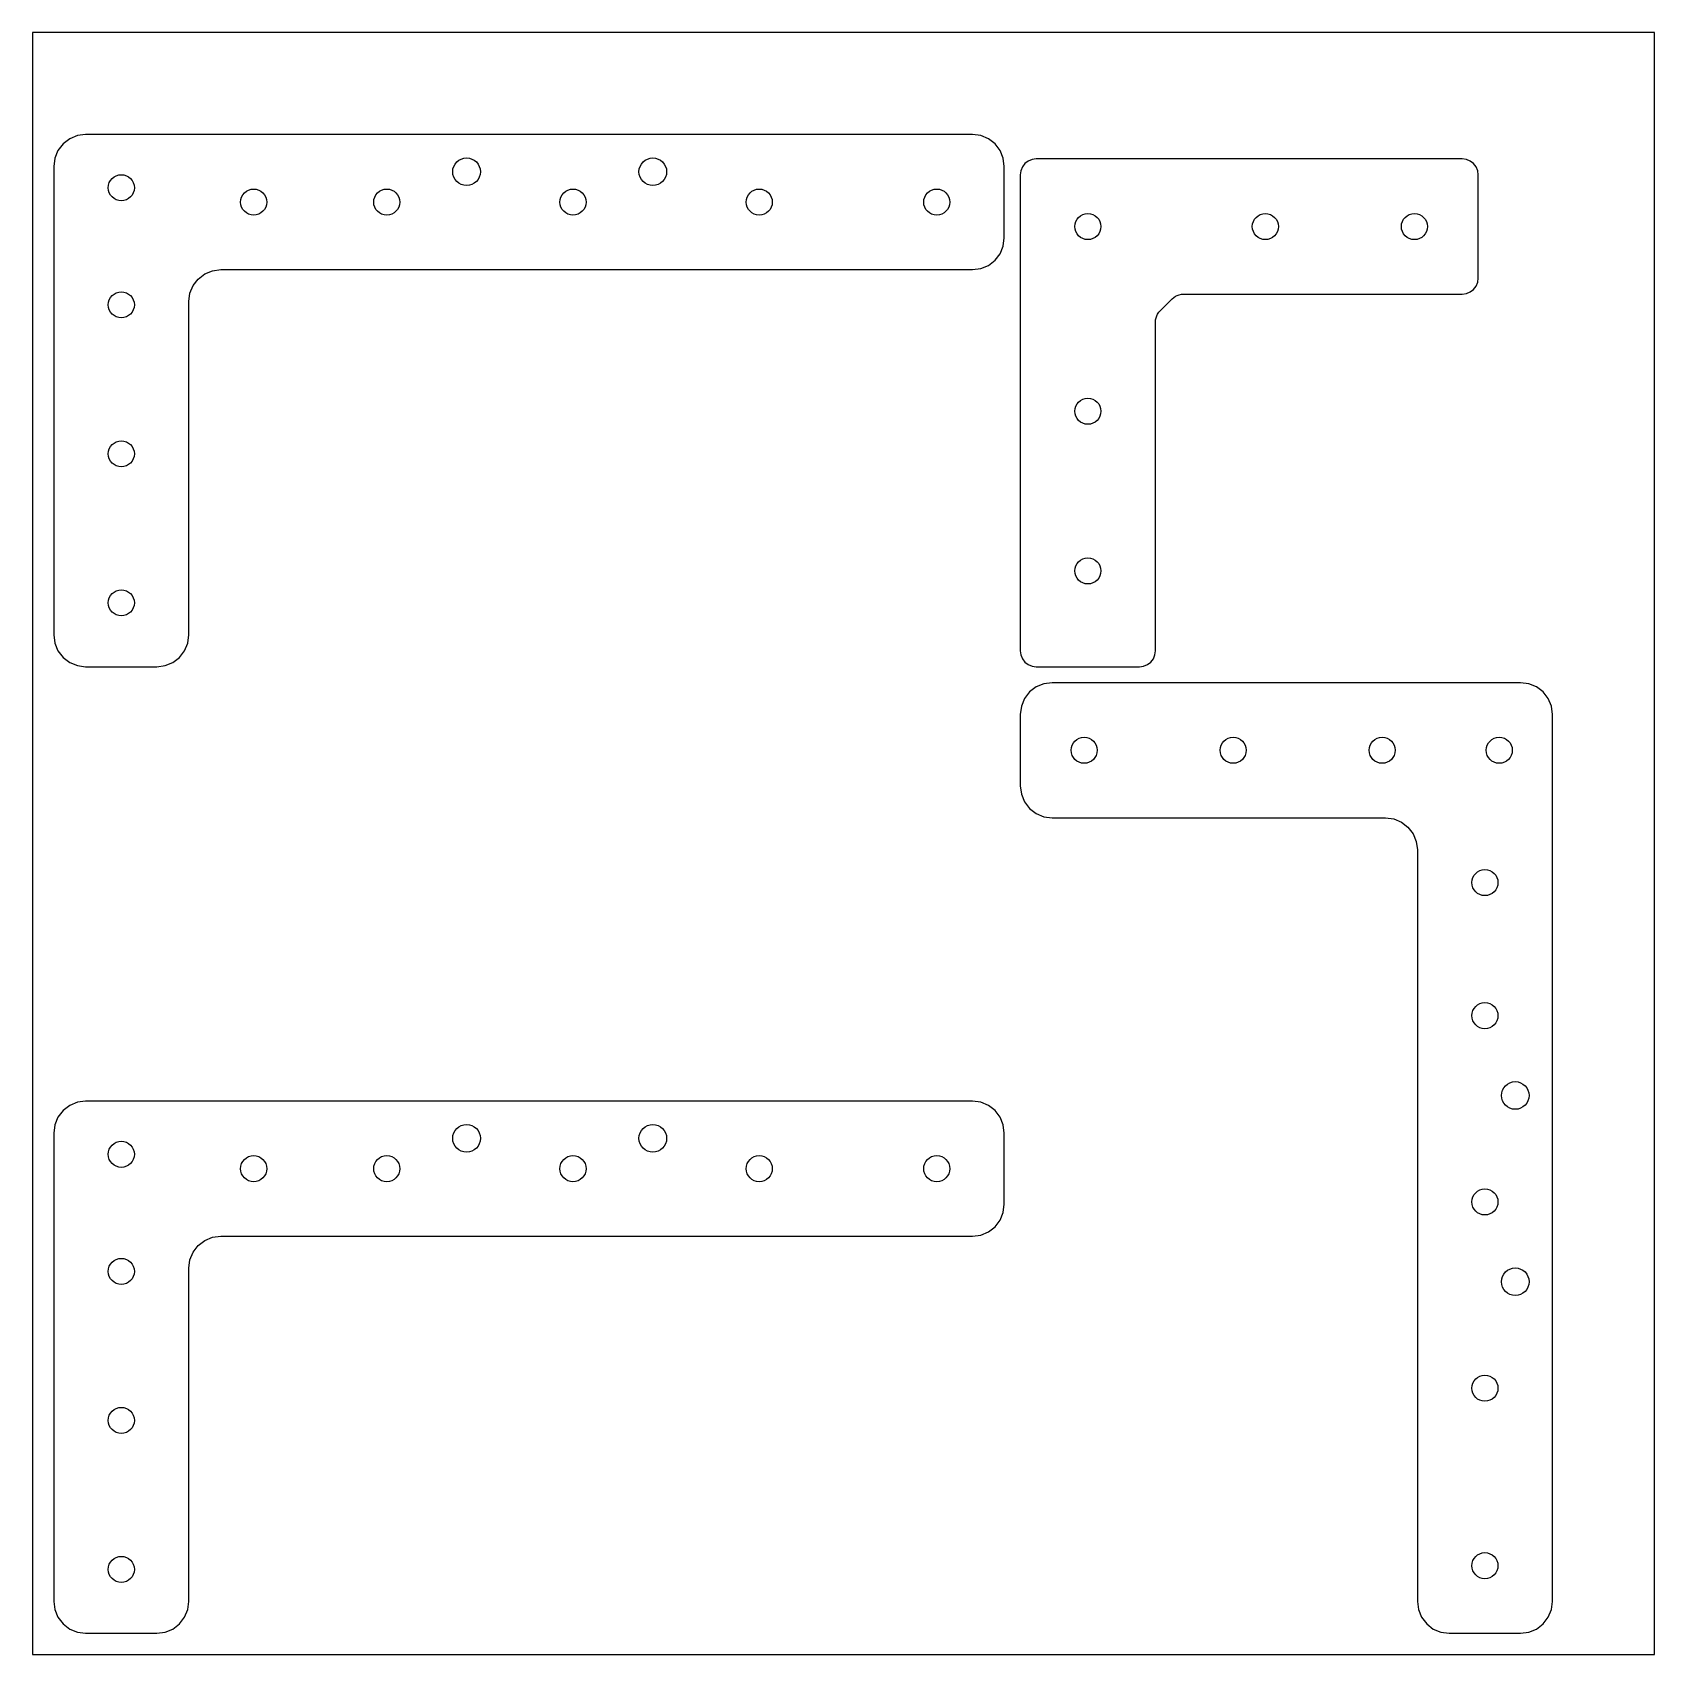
# Model space of a CAD drawing. Header units: millimetres. Extents: x 0 to 305, y 0 to 305.
import ezdxf

# ---------------------------------------------------------------- set-up
doc = ezdxf.new("R2010")
doc.units = ezdxf.units.MM

msp = doc.modelspace()

# ---------------------------------------------------------------- linework, layer by layer
at = {"layer": 'CUT'}
for points in [[(176.62, 260.23), (178.18, 260.43), (179.62, 261.03), (180.87, 261.98), (181.82, 263.23), (182.42, 264.67), (182.62, 266.23), (182.62, 279.62), (182.42, 281.18), (181.82, 282.62), (180.87, 283.87), (179.62, 284.82), (178.18, 285.42), (176.62, 285.62), (10, 285.62), (8.45, 285.42), (7, 284.82), (5.76, 283.87), (4.8, 282.62), (4.2, 281.18), (4, 279.62), (4, 191.62), (4.2, 190.07), (4.8, 188.62), (5.76, 187.38), (7, 186.43), (8.45, 185.83), (10, 185.62), (23.4, 185.62), (24.95, 185.83), (26.4, 186.43), (27.64, 187.38), (28.6, 188.62), (29.2, 190.07), (29.4, 191.62), (29.4, 254.22), (29.6, 255.78), (30.2, 257.23), (31.16, 258.47), (32.4, 259.42), (33.85, 260.02), (35.4, 260.23)], [(185.62, 188.62), (185.73, 187.85), (186.03, 187.12), (186.5, 186.5), (187.12, 186.03), (187.85, 185.73), (188.62, 185.62), (208.02, 185.62), (208.8, 185.73), (209.52, 186.03), (210.15, 186.5), (210.62, 187.12), (210.92, 187.85), (211.02, 188.62), (211.02, 250.38), (211.05, 250.77), (211.13, 251.16), (211.25, 251.53), (211.43, 251.88), (211.64, 252.21), (211.9, 252.5), (214.15, 254.75), (214.44, 255.01), (214.77, 255.22), (215.12, 255.4), (215.49, 255.52), (215.88, 255.6), (216.27, 255.62), (268.67, 255.62), (269.45, 255.73), (270.17, 256.03), (270.8, 256.5), (271.27, 257.12), (271.57, 257.85), (271.67, 258.62), (271.67, 278.02), (271.57, 278.8), (271.27, 279.52), (270.8, 280.15), (270.17, 280.62), (269.45, 280.92), (268.67, 281.02), (188.62, 281.02), (187.85, 280.92), (187.12, 280.62), (186.5, 280.15), (186.03, 279.52), (185.73, 278.8), (185.62, 278.02)], [(260.23, 10), (260.43, 8.45), (261.03, 7), (261.98, 5.76), (263.23, 4.8), (264.67, 4.2), (266.23, 4), (279.62, 4), (281.18, 4.2), (282.62, 4.8), (283.87, 5.76), (284.82, 7), (285.42, 8.45), (285.62, 10), (285.62, 176.62), (285.42, 178.18), (284.82, 179.62), (283.87, 180.87), (282.62, 181.82), (281.18, 182.42), (279.62, 182.62), (191.62, 182.62), (190.07, 182.42), (188.62, 181.82), (187.38, 180.87), (186.43, 179.62), (185.83, 178.18), (185.62, 176.62), (185.62, 163.22), (185.83, 161.67), (186.43, 160.22), (187.38, 158.98), (188.62, 158.03), (190.07, 157.43), (191.62, 157.22), (254.22, 157.22), (255.78, 157.02), (257.23, 156.42), (258.47, 155.47), (259.42, 154.22), (260.02, 152.78), (260.23, 151.22)], [(176.62, 78.6), (178.18, 78.8), (179.62, 79.4), (180.87, 80.36), (181.82, 81.6), (182.42, 83.05), (182.62, 84.6), (182.62, 98), (182.42, 99.55), (181.82, 101), (180.87, 102.24), (179.62, 103.2), (178.18, 103.8), (176.62, 104), (10, 104), (8.45, 103.8), (7, 103.2), (5.76, 102.24), (4.8, 101), (4.2, 99.55), (4, 98), (4, 10), (4.2, 8.45), (4.8, 7), (5.76, 5.76), (7, 4.8), (8.45, 4.2), (10, 4), (23.4, 4), (24.95, 4.2), (26.4, 4.8), (27.64, 5.76), (28.6, 7), (29.2, 8.45), (29.4, 10), (29.4, 72.6), (29.6, 74.15), (30.2, 75.6), (31.16, 76.84), (32.4, 77.8), (33.85, 78.4), (35.4, 78.6)]]:
    msp.add_lwpolyline(points, close=True, dxfattribs=at)
for centre, radius in [((81.57, 278.62), 2.6), ((81.57, 278.62), 2.6), ((116.57, 278.62), 2.6), ((116.57, 278.62), 2.6), ((16.7, 275.62), 2.45), ((41.57, 272.92), 2.45), ((66.57, 272.92), 2.45), ((101.57, 272.92), 2.45), ((136.57, 272.92), 2.45), ((169.92, 272.92), 2.45), ((198.32, 268.32), 2.45), ((231.67, 268.32), 2.45), ((259.67, 268.32), 2.45), ((16.7, 253.62), 2.45), ((198.32, 233.62), 2.45), ((16.7, 225.62), 2.45), ((198.32, 203.62), 2.45), ((16.7, 197.62), 2.45), ((197.62, 169.92), 2.45), ((225.62, 169.92), 2.45), ((253.62, 169.92), 2.45), ((275.62, 169.92), 2.45), ((272.92, 145.05), 2.45), ((272.92, 120.05), 2.45), ((278.62, 105.05), 2.6), ((278.62, 105.05), 2.6), ((81.57, 97), 2.6), ((81.57, 97), 2.6), ((116.57, 97), 2.6), ((116.57, 97), 2.6), ((16.7, 94), 2.45), ((41.57, 91.3), 2.45), ((66.57, 91.3), 2.45), ((101.57, 91.3), 2.45), ((136.57, 91.3), 2.45), ((169.92, 91.3), 2.45), ((272.92, 85.05), 2.45), ((16.7, 72), 2.45), ((278.62, 70.05), 2.6), ((278.62, 70.05), 2.6), ((272.92, 50.05), 2.45), ((16.7, 44), 2.45), ((16.7, 16), 2.45), ((272.92, 16.7), 2.45)]:
    msp.add_circle(centre, radius, dxfattribs=at)
at = {"layer": 'SHEET'}
msp.add_lwpolyline([(0, 0), (304.8, 0), (304.8, 304.8), (0, 304.8)], close=True, dxfattribs=at)

doc.saveas('drawing.dxf')
